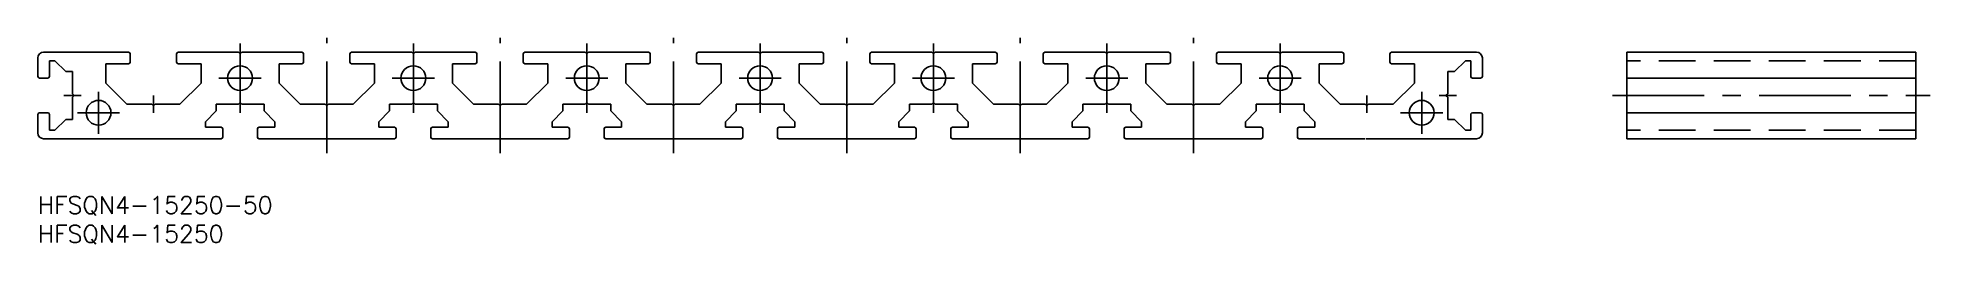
# Model space of a CAD drawing. Extents: x 0 to 328, y -8 to 28.
import ezdxf

# ---------------------------------------------------------------- set-up
doc = ezdxf.new("R2010")
doc.units = 0
doc.header["$LTSCALE"] = 0.5
doc.linetypes.add('CENTER', pattern=[50.8, 31.75, -6.35, 6.35, -6.35])
doc.linetypes.add('DASHED', pattern=[19.05, 12.7, -6.35])
for name, color, linetype in [('MSM_CENTER', 1, 'CENTER'), ('MSM_CONTINUOUS', 7, 'CONTINUOUS'), ('MSM_DASHED', 4, 'DASHED'), ('MSM_PART_NUMBER', 7, 'CONTINUOUS')]:
    doc.layers.add(name, color=color, linetype=linetype)
doc.styles.get("Standard").update_dxf_attribs({"font": 'txt.shx', "height": 3, "bigfont": 'bigfont.shx'})

# ---------------------------------------------------------------- blocks, each defined once
blk = doc.blocks.new('*U8')
at = {"layer": 'MSM_PART_NUMBER'}
blk.add_text('HFSQN4-15250-50', height=3, dxfattribs=at).set_placement((0, -3))
blk = doc.blocks.new('*U9')
at = {"layer": 'MSM_PART_NUMBER'}
blk.add_text('HFSQN4-15250', height=3, dxfattribs=at).set_placement((0, -8))

msp = doc.modelspace()

# ---------------------------------------------------------------- linework, layer by layer
at = {"layer": 'MSM_CENTER'}
for p, q in [((35, 26.5), (35, 14.5)), ((50, 7.5), (50, 27.5)), ((65, 26.5), (65, 14.5)), ((80, 7.5), (80, 27.5)), ((95, 26.5), (95, 14.5)), ((110, 7.5), (110, 27.5)), ((125, 26.5), (125, 14.5)), ((140, 7.5), (140, 27.5)), ((155, 26.5), (155, 14.5)), ((170, 7.5), (170, 27.5)), ((185, 26.5), (185, 14.5)), ((200, 7.5), (200, 27.5)), ((215, 26.5), (215, 14.5)), ((31.35, 20.5), (38.65, 20.5)), ((61.35, 20.5), (68.65, 20.5)), ((91.35, 20.5), (98.65, 20.5)), ((121.35, 20.5), (128.65, 20.5)), ((151.35, 20.5), (158.65, 20.5)), ((181.35, 20.5), (188.65, 20.5)), ((218.65, 20.5), (211.35, 20.5)), ((7.5, 17.5), (4.5, 17.5)), ((10.5, 18.15), (10.5, 10.85)), ((20, 14.5), (20, 17.5)), ((230, 14.5), (230, 17.5)), ((239.5, 18.15), (239.5, 10.85)), ((242.5, 17.5), (245.5, 17.5)), ((272.5, 17.5), (327.5, 17.5)), ((6.85, 14.5), (14.15, 14.5)), ((243.15, 14.5), (235.85, 14.5))]:
    msp.add_line(p, q, dxfattribs=at)
at = {"layer": 'MSM_CONTINUOUS'}
for p, q in [((0, 20.8), (0, 24)), ((15.7, 25), (1, 25)), ((2, 23.5), (2.94, 23.5)), ((2, 23.5), (2, 20.8)), ((2.94, 23.5), (4.84, 21.65)), ((15.7, 23), (11.75, 23)), ((11.75, 23), (11.75, 19.66)), ((16, 24.7), (16, 23.3)), ((24, 24.7), (24, 23.3)), ((34.7, 25), (24.3, 25)), ((24.3, 23), (28.25, 23)), ((28.25, 23), (28.25, 19.66)), ((35, 24.7), (34.7, 25)), ((35.3, 25), (35, 24.7)), ((45.7, 25), (35.3, 25)), ((45.7, 23), (41.75, 23)), ((41.75, 23), (41.75, 19.66)), ((46, 24.7), (46, 23.3)), ((54, 24.7), (54, 23.3)), ((64.7, 25), (54.3, 25)), ((54.3, 23), (58.25, 23)), ((58.25, 23), (58.25, 19.66)), ((65, 24.7), (64.7, 25)), ((65.3, 25), (65, 24.7)), ((75.7, 25), (65.3, 25)), ((75.7, 23), (71.75, 23)), ((71.75, 23), (71.75, 19.66)), ((76, 24.7), (76, 23.3)), ((84, 24.7), (84, 23.3)), ((94.7, 25), (84.3, 25)), ((84.3, 23), (88.25, 23)), ((88.25, 23), (88.25, 19.66)), ((95, 24.7), (94.7, 25)), ((95.3, 25), (95, 24.7)), ((105.7, 25), (95.3, 25)), ((105.7, 23), (101.75, 23)), ((101.75, 23), (101.75, 19.66)), ((106, 24.7), (106, 23.3)), ((114, 24.7), (114, 23.3)), ((124.7, 25), (114.3, 25)), ((114.3, 23), (118.25, 23)), ((118.25, 23), (118.25, 19.66)), ((125, 24.7), (124.7, 25)), ((125.3, 25), (125, 24.7)), ((135.7, 25), (125.3, 25)), ((135.7, 23), (131.75, 23)), ((131.75, 23), (131.75, 19.66)), ((136, 24.7), (136, 23.3)), ((144, 24.7), (144, 23.3)), ((154.7, 25), (144.3, 25)), ((144.3, 23), (148.25, 23)), ((148.25, 23), (148.25, 19.66)), ((155, 24.7), (154.7, 25)), ((155.3, 25), (155, 24.7)), ((165.7, 25), (155.3, 25)), ((165.7, 23), (161.75, 23)), ((161.75, 23), (161.75, 19.66)), ((166, 24.7), (166, 23.3)), ((174, 24.7), (174, 23.3)), ((184.7, 25), (174.3, 25)), ((174.3, 23), (178.25, 23)), ((178.25, 23), (178.25, 19.66)), ((185, 24.7), (184.7, 25)), ((185.3, 25), (185, 24.7)), ((195.7, 25), (185.3, 25)), ((195.7, 23), (191.75, 23)), ((191.75, 23), (191.75, 19.66)), ((196, 24.7), (196, 23.3)), ((204, 24.7), (204, 23.3)), ((204.3, 25), (214.7, 25)), ((204.3, 23), (208.25, 23)), ((208.25, 23), (208.25, 19.66)), ((214.7, 25), (215, 24.7)), ((215, 24.7), (215.3, 25)), ((215.3, 25), (225.7, 25)), ((221.75, 23), (221.75, 19.66)), ((225.7, 23), (221.75, 23)), ((226, 24.7), (226, 23.3)), ((234, 24.7), (234, 23.3)), ((234.3, 25), (249, 25)), ((234.3, 23), (238.25, 23)), ((238.25, 23), (238.25, 19.66)), ((247.06, 23.5), (245.16, 21.65)), ((248, 23.5), (247.06, 23.5)), ((248, 23.5), (248, 20.8)), ((250, 20.8), (250, 24)), ((275, 10), (275, 25)), ((275, 25), (325, 25)), ((325, 10), (325, 25)), ((0.3, 20.5), (1.7, 20.5)), ((4.84, 21.65), (6, 21.65)), ((6, 21.65), (6, 17.8)), ((15.41, 16), (11.75, 19.66)), ((24.59, 16), (28.25, 19.66)), ((45.41, 16), (41.75, 19.66)), ((54.59, 16), (58.25, 19.66)), ((75.41, 16), (71.75, 19.66)), ((84.59, 16), (88.25, 19.66)), ((105.41, 16), (101.75, 19.66)), ((114.59, 16), (118.25, 19.66)), ((135.41, 16), (131.75, 19.66)), ((144.59, 16), (148.25, 19.66)), ((165.41, 16), (161.75, 19.66)), ((174.59, 16), (178.25, 19.66)), ((195.41, 16), (191.75, 19.66)), ((204.59, 16), (208.25, 19.66)), ((225.41, 16), (221.75, 19.66)), ((234.59, 16), (238.25, 19.66)), ((244, 21.65), (244, 17.8)), ((245.16, 21.65), (244, 21.65)), ((249.7, 20.5), (248.3, 20.5)), ((275, 20.5), (325, 20.5)), ((6.3, 17.5), (6, 17.8)), ((6, 17.2), (6.3, 17.5)), ((6, 13.35), (6, 17.2)), ((243.7, 17.5), (244, 17.8)), ((244, 17.2), (243.7, 17.5)), ((244, 13.35), (244, 17.2)), ((0, 11), (0, 14.2)), ((0.3, 14.5), (1.7, 14.5)), ((2, 11.5), (2, 14.2)), ((2.94, 11.5), (4.84, 13.35)), ((4.84, 13.35), (6, 13.35)), ((19.7, 16), (15.41, 16)), ((20, 15.7), (19.7, 16)), ((20.3, 16), (20, 15.7)), ((20.3, 16), (24.59, 16)), ((29, 12.94), (30.85, 14.84)), ((34.7, 16), (30.85, 16)), ((30.85, 14.84), (30.85, 16)), ((35, 16.3), (34.7, 16)), ((35.3, 16), (35, 16.3)), ((39.15, 16), (35.3, 16)), ((39.15, 14.84), (39.15, 16)), ((41, 12.94), (39.15, 14.84)), ((49.7, 16), (45.41, 16)), ((50, 15.7), (49.7, 16)), ((50, 15.7), (50.3, 16)), ((50.3, 16), (54.59, 16)), ((59, 12.94), (60.85, 14.84)), ((60.85, 14.84), (60.85, 16)), ((64.7, 16), (60.85, 16)), ((65, 16.3), (64.7, 16)), ((65.3, 16), (65, 16.3)), ((69.15, 16), (65.3, 16)), ((69.15, 14.84), (69.15, 16)), ((71, 12.94), (69.15, 14.84)), ((79.7, 16), (75.41, 16)), ((80, 15.7), (79.7, 16)), ((80, 15.7), (80.3, 16)), ((80.3, 16), (84.59, 16)), ((89, 12.94), (90.85, 14.84)), ((90.85, 14.84), (90.85, 16)), ((94.7, 16), (90.85, 16)), ((95, 16.3), (94.7, 16)), ((95.3, 16), (95, 16.3)), ((99.15, 16), (95.3, 16)), ((99.15, 14.84), (99.15, 16)), ((101, 12.94), (99.15, 14.84)), ((109.7, 16), (105.41, 16)), ((110, 15.7), (109.7, 16)), ((110, 15.7), (110.3, 16)), ((110.3, 16), (114.59, 16)), ((119, 12.94), (120.85, 14.84)), ((120.85, 14.84), (120.85, 16)), ((124.7, 16), (120.85, 16)), ((125, 16.3), (124.7, 16)), ((125.3, 16), (125, 16.3)), ((129.15, 16), (125.3, 16)), ((129.15, 14.84), (129.15, 16)), ((131, 12.94), (129.15, 14.84)), ((139.7, 16), (135.41, 16)), ((140, 15.7), (139.7, 16)), ((140, 15.7), (140.3, 16)), ((140.3, 16), (144.59, 16)), ((149, 12.94), (150.85, 14.84)), ((150.85, 14.84), (150.85, 16)), ((154.7, 16), (150.85, 16)), ((155, 16.3), (154.7, 16)), ((155.3, 16), (155, 16.3)), ((159.15, 16), (155.3, 16)), ((159.15, 14.84), (159.15, 16)), ((161, 12.94), (159.15, 14.84)), ((169.7, 16), (165.41, 16)), ((170, 15.7), (169.7, 16)), ((170, 15.7), (170.3, 16)), ((170.3, 16), (174.59, 16)), ((179, 12.94), (180.85, 14.84)), ((180.85, 14.84), (180.85, 16)), ((184.7, 16), (180.85, 16)), ((185, 16.3), (184.7, 16)), ((185.3, 16), (185, 16.3)), ((189.15, 16), (185.3, 16)), ((189.15, 14.84), (189.15, 16)), ((191, 12.94), (189.15, 14.84)), ((199.7, 16), (195.41, 16)), ((200, 15.7), (199.7, 16)), ((200, 15.7), (200.3, 16)), ((200.3, 16), (204.59, 16)), ((209, 12.94), (210.85, 14.84)), ((210.85, 16), (214.7, 16)), ((210.85, 14.84), (210.85, 16)), ((214.7, 16), (215, 16.3)), ((215, 16.3), (215.3, 16)), ((215.3, 16), (219.15, 16)), ((219.15, 14.84), (219.15, 16)), ((221, 12.94), (219.15, 14.84)), ((229.7, 16), (225.41, 16)), ((229.7, 16), (230, 15.7)), ((230, 15.7), (230.3, 16)), ((230.3, 16), (234.59, 16)), ((245.16, 13.35), (244, 13.35)), ((247.06, 11.5), (245.16, 13.35)), ((248, 11.5), (248, 14.2)), ((249.7, 14.5), (248.3, 14.5)), ((250, 11), (250, 14.2)), ((275, 14.5), (325, 14.5)), ((31.7, 10), (1, 10)), ((2, 11.5), (2.94, 11.5)), ((29, 12), (29, 12.94)), ((29, 12), (31.7, 12)), ((32, 10.3), (32, 11.7)), ((38, 10.3), (38, 11.7)), ((41, 12), (38.3, 12)), ((38.3, 10), (61.7, 10)), ((41, 12), (41, 12.94)), ((59, 12), (59, 12.94)), ((59, 12), (61.7, 12)), ((62, 10.3), (62, 11.7)), ((68, 10.3), (68, 11.7)), ((71, 12), (68.3, 12)), ((68.3, 10), (91.7, 10)), ((71, 12), (71, 12.94)), ((89, 12), (89, 12.94)), ((89, 12), (91.7, 12)), ((92, 10.3), (92, 11.7)), ((98, 10.3), (98, 11.7)), ((101, 12), (98.3, 12)), ((98.3, 10), (121.7, 10)), ((101, 12), (101, 12.94)), ((119, 12), (119, 12.94)), ((119, 12), (121.7, 12)), ((122, 10.3), (122, 11.7)), ((128, 10.3), (128, 11.7)), ((131, 12), (128.3, 12)), ((128.3, 10), (151.7, 10)), ((131, 12), (131, 12.94)), ((149, 12), (149, 12.94)), ((149, 12), (151.7, 12)), ((152, 10.3), (152, 11.7)), ((158, 10.3), (158, 11.7)), ((161, 12), (158.3, 12)), ((158.3, 10), (181.7, 10)), ((161, 12), (161, 12.94)), ((179, 12), (179, 12.94)), ((179, 12), (181.7, 12)), ((182, 10.3), (182, 11.7)), ((188, 10.3), (188, 11.7)), ((191, 12), (188.3, 12)), ((188.3, 10), (211.7, 10)), ((191, 12), (191, 12.94)), ((209, 12), (209, 12.94)), ((209, 12), (211.7, 12)), ((212, 10.3), (212, 11.7)), ((218, 10.3), (218, 11.7)), ((221, 12), (218.3, 12)), ((218.3, 10), (229.74, 10)), ((221, 12), (221, 12.94)), ((229.92, 10), (249, 10)), ((248, 11.5), (247.06, 11.5)), ((275, 10), (325, 10))]:
    msp.add_line(p, q, dxfattribs=at)
for centre in [(35, 20.5), (65, 20.5), (95, 20.5), (125, 20.5), (155, 20.5), (185, 20.5), (215, 20.5), (10.5, 14.5), (239.5, 14.5)]:
    msp.add_circle(centre, 2.15, dxfattribs=at)
for centre, radius, start, end in [((1, 24), 1, 90, 180), ((15.7, 24.7), 0.3, 360, 90), ((15.7, 23.3), 0.3, 270, 0), ((24.3, 24.7), 0.3, 90, 180), ((24.3, 23.3), 0.3, 180, 270), ((45.7, 24.7), 0.3, 360, 90), ((45.7, 23.3), 0.3, 270, 0), ((54.3, 24.7), 0.3, 90, 180), ((54.3, 23.3), 0.3, 180, 270), ((75.7, 24.7), 0.3, 360, 90), ((75.7, 23.3), 0.3, 270, 0), ((84.3, 24.7), 0.3, 90, 180), ((84.3, 23.3), 0.3, 180, 270), ((105.7, 24.7), 0.3, 360, 90), ((105.7, 23.3), 0.3, 270, 0), ((114.3, 24.7), 0.3, 90, 180), ((114.3, 23.3), 0.3, 180, 270), ((135.7, 24.7), 0.3, 360, 90), ((135.7, 23.3), 0.3, 270, 0), ((144.3, 24.7), 0.3, 90, 180), ((144.3, 23.3), 0.3, 180, 270), ((165.7, 24.7), 0.3, 360, 90), ((165.7, 23.3), 0.3, 270, 0), ((174.3, 24.7), 0.3, 90, 180), ((174.3, 23.3), 0.3, 180, 270), ((195.7, 24.7), 0.3, 360, 90), ((195.7, 23.3), 0.3, 270, 0), ((204.3, 24.7), 0.3, 90, 180), ((204.3, 23.3), 0.3, 180, 270), ((225.7, 24.7), 0.3, 0, 90), ((225.7, 23.3), 0.3, 270, 0), ((234.3, 24.7), 0.3, 90, 180), ((234.3, 23.3), 0.3, 180, 270), ((249, 24), 1, 0, 90), ((0.3, 20.8), 0.3, 180, 270), ((1.7, 20.8), 0.3, 270, 0), ((248.3, 20.8), 0.3, 180, 270), ((249.7, 20.8), 0.3, 270, 0), ((0.3, 14.2), 0.3, 90, 180), ((1.7, 14.2), 0.3, 0, 90), ((248.3, 14.2), 0.3, 90, 180), ((249.7, 14.2), 0.3, 0, 90), ((1, 11), 1, 180, 270), ((31.7, 11.7), 0.3, 0, 90), ((31.7, 10.3), 0.3, 270, 0), ((38.3, 11.7), 0.3, 90, 180), ((38.3, 10.3), 0.3, 180, 270), ((61.7, 11.7), 0.3, 0, 90), ((61.7, 10.3), 0.3, 270, 360), ((68.3, 11.7), 0.3, 90, 180), ((68.3, 10.3), 0.3, 180, 270), ((91.7, 11.7), 0.3, 0, 90), ((91.7, 10.3), 0.3, 270, 360), ((98.3, 11.7), 0.3, 90, 180), ((98.3, 10.3), 0.3, 180, 270), ((121.7, 11.7), 0.3, 0, 90), ((121.7, 10.3), 0.3, 270, 360), ((128.3, 11.7), 0.3, 90, 180), ((128.3, 10.3), 0.3, 180, 270), ((151.7, 11.7), 0.3, 0, 90), ((151.7, 10.3), 0.3, 270, 360), ((158.3, 11.7), 0.3, 90, 180), ((158.3, 10.3), 0.3, 180, 270), ((181.7, 11.7), 0.3, 0, 90), ((181.7, 10.3), 0.3, 270, 360), ((188.3, 11.7), 0.3, 90, 180), ((188.3, 10.3), 0.3, 180, 270), ((211.7, 11.7), 0.3, 0, 90), ((211.7, 10.3), 0.3, 270, 360), ((218.3, 11.7), 0.3, 90, 180), ((218.3, 10.3), 0.3, 180, 270), ((249, 11), 1, 270, 0)]:
    msp.add_arc(centre, radius, start, end, dxfattribs=at)
at = {"layer": 'MSM_DASHED'}
for p, q in [((325, 23.5), (275, 23.5)), ((325, 11.5), (275, 11.5))]:
    msp.add_line(p, q, dxfattribs=at)

# ---------------------------------------------------------------- block references
at = {"layer": 'MSM_CONTINUOUS'}
for name in ['*U8', '*U9']:
    msp.add_blockref(name, (0, 0), dxfattribs=at)

doc.saveas('drawing.dxf')
